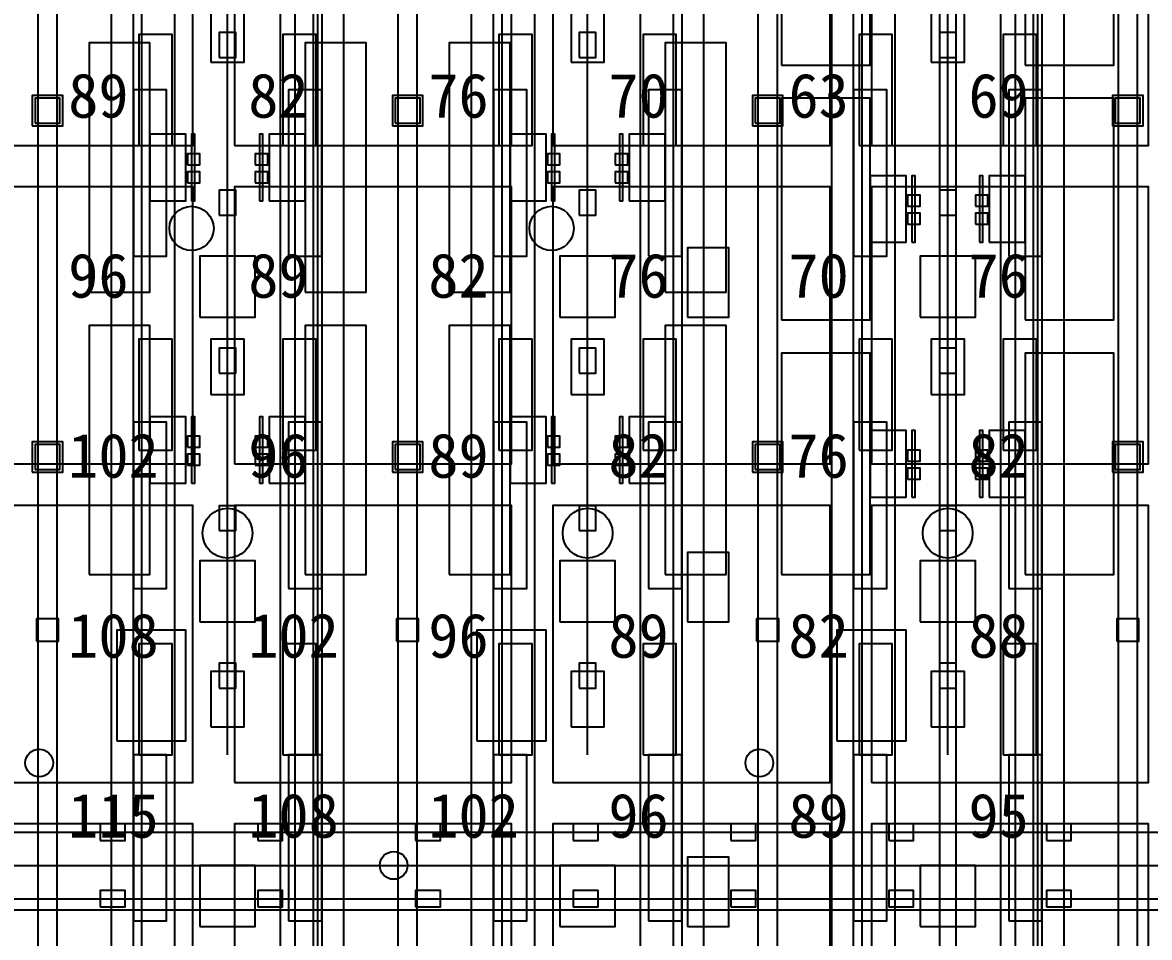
# Model space of a CAD drawing. Header units: metres. Extents: x -1640 to 1560, y -268 to 2338.
# Drawn here: x 217.35 to 258.03, y 963.4 to 996.43 of the extents above; entities that cross this region are included whole.
import ezdxf

# ---------------------------------------------------------------- set-up
doc = ezdxf.new("R2010")
doc.units = ezdxf.units.M
for name, color, linetype in [('1F_CHL', 4, 'Continuous'), ('1F_EHS_EXTINGUISHER_HYDRANT_CABINET_CONCEPT', 1, 'Continuous'), ('1F_PUMP', 2, 'Continuous'), ('1F_SCR', 3, 'Continuous'), ('1F_STRUCT_COLUMN', 8, 'Continuous'), ('2F_CSF_LATERAL_RACK_CONCEPT', 9, 'Continuous'), ('2F_RFG', 5, 'Continuous'), ('2F_STRUCT_COLUMN', 8, 'Continuous'), ('2F_VMB', 6, 'Continuous'), ('3F_CLEANROOM_OVERHEAD_PIPE_DUCT_CONCEPT', 9, 'Continuous'), ('3F_EHS_EGRESS_DIST_M', 2, 'Continuous'), ('3F_EHS_EXTINGUISHER_HYDRANT_CABINET_CONCEPT', 1, 'Continuous'), ('3F_EHS_GAS_DETECTOR', 6, 'Continuous'), ('3F_EHS_SAFETY_SHOWER_EYEWASH_CONCEPT', 3, 'Continuous'), ('3F_FOUP', 5, 'Continuous'), ('3F_IMP', 1, 'Continuous'), ('3F_OHT', 9, 'Continuous'), ('3F_OHTV', 1, 'Continuous'), ('3F_STK', 3, 'Continuous'), ('3F_STRUCT_COLUMN', 8, 'Continuous'), ('3F_TBAR', 6, 'Continuous'), ('3F_WET', 6, 'Continuous'), ('4F_FFU', 1, 'Continuous'), ('4F_STRUCT_PLENUM_TRUSS_CONCEPT', 9, 'Continuous'), ('5F_CHL', 4, 'Continuous'), ('5F_EHS_EXTINGUISHER_HYDRANT_CABINET_CONCEPT', 1, 'Continuous'), ('5F_PUMP', 2, 'Continuous'), ('5F_SCR', 3, 'Continuous'), ('5F_STRUCT_COLUMN', 8, 'Continuous'), ('6F_CSF_LATERAL_RACK_CONCEPT', 9, 'Continuous'), ('6F_RFG', 5, 'Continuous'), ('6F_STRUCT_COLUMN', 8, 'Continuous'), ('6F_VMB', 6, 'Continuous'), ('7F_CLEANROOM_OVERHEAD_PIPE_DUCT_CONCEPT', 9, 'Continuous'), ('7F_EHS_EGRESS_DIST_M', 2, 'Continuous'), ('7F_EHS_EXTINGUISHER_HYDRANT_CABINET_CONCEPT', 1, 'Continuous'), ('7F_EHS_GAS_DETECTOR', 6, 'Continuous'), ('7F_EHS_SAFETY_SHOWER_EYEWASH_CONCEPT', 3, 'Continuous'), ('7F_FOUP', 5, 'Continuous'), ('7F_IMP', 1, 'Continuous'), ('7F_OHT', 9, 'Continuous'), ('7F_OHTV', 1, 'Continuous'), ('7F_STK', 3, 'Continuous'), ('7F_STRUCT_COLUMN', 8, 'Continuous'), ('7F_TBAR', 6, 'Continuous'), ('7F_WET', 6, 'Continuous'), ('8F_FFU', 1, 'Continuous'), ('8F_STRUCT_PLENUM_TRUSS_CONCEPT', 9, 'Continuous'), ('EHS_TREATED_EXHAUST', 30, 'Continuous'), ('UTIL_GAS.BULK_CONCEPT', 2, 'Continuous'), ('UTIL_PCW.R_CONCEPT', 1, 'Continuous'), ('UTIL_PCW.S_CONCEPT', 6, 'Continuous')]:
    doc.layers.add(name, color=color, linetype=linetype)

msp = doc.modelspace()

# ---------------------------------------------------------------- linework, layer by layer
at = {"layer": '1F_CHL'}
for points in [[(241.35, 985.8), (242.85, 985.8), (242.85, 988.3), (241.35, 988.3)], [(241.35, 974.8), (242.85, 974.8), (242.85, 977.3), (241.35, 977.3)], [(241.35, 963.8), (242.85, 963.8), (242.85, 966.3), (241.35, 966.3)]]:
    msp.add_lwpolyline(points, close=True, dxfattribs=at)
at = {"layer": '1F_EHS_EXTINGUISHER_HYDRANT_CABINET_CONCEPT'}
msp.add_circle((230.75, 966), 0.5, dxfattribs=at)
at = {"layer": '1F_PUMP'}
for points in [[(221.55, 992), (222.75, 992), (222.75, 996), (221.55, 996)], [(226.75, 992), (227.95, 992), (227.95, 996), (226.75, 996)], [(234.55, 992), (235.75, 992), (235.75, 996), (234.55, 996)], [(239.75, 992), (240.95, 992), (240.95, 996), (239.75, 996)], [(247.55, 992), (248.75, 992), (248.75, 996), (247.55, 996)], [(252.75, 992), (253.95, 992), (253.95, 996), (252.75, 996)], [(221.55, 981), (222.75, 981), (222.75, 985), (221.55, 985)], [(226.75, 981), (227.95, 981), (227.95, 985), (226.75, 985)], [(234.55, 981), (235.75, 981), (235.75, 985), (234.55, 985)], [(239.75, 981), (240.95, 981), (240.95, 985), (239.75, 985)], [(247.55, 981), (248.75, 981), (248.75, 985), (247.55, 985)], [(252.75, 981), (253.95, 981), (253.95, 985), (252.75, 985)], [(221.55, 970), (222.75, 970), (222.75, 974), (221.55, 974)], [(226.75, 970), (227.95, 970), (227.95, 974), (226.75, 974)], [(234.55, 970), (235.75, 970), (235.75, 974), (234.55, 974)], [(239.75, 970), (240.95, 970), (240.95, 974), (239.75, 974)], [(247.55, 970), (248.75, 970), (248.75, 974), (247.55, 974)], [(252.75, 970), (253.95, 970), (253.95, 974), (252.75, 974)]]:
    msp.add_lwpolyline(points, close=True, dxfattribs=at)
at = {"layer": '1F_SCR'}
for points in [[(223.75, 985.8), (225.75, 985.8), (225.75, 988), (223.75, 988)], [(236.75, 985.8), (238.75, 985.8), (238.75, 988), (236.75, 988)], [(249.75, 985.8), (251.75, 985.8), (251.75, 988), (249.75, 988)], [(223.75, 974.8), (225.75, 974.8), (225.75, 977), (223.75, 977)], [(236.75, 974.8), (238.75, 974.8), (238.75, 977), (236.75, 977)], [(249.75, 974.8), (251.75, 974.8), (251.75, 977), (249.75, 977)], [(223.75, 963.8), (225.75, 963.8), (225.75, 966), (223.75, 966)], [(236.75, 963.8), (238.75, 963.8), (238.75, 966), (236.75, 966)], [(249.75, 963.8), (251.75, 963.8), (251.75, 966), (249.75, 966)]]:
    msp.add_lwpolyline(points, close=True, dxfattribs=at)
at = {"layer": '1F_STRUCT_COLUMN'}
for points in [[(217.7, 992.7), (218.8, 992.7), (218.8, 993.8), (217.7, 993.8)], [(230.7, 992.7), (231.8, 992.7), (231.8, 993.8), (230.7, 993.8)], [(243.7, 992.7), (244.8, 992.7), (244.8, 993.8), (243.7, 993.8)], [(256.7, 992.7), (257.8, 992.7), (257.8, 993.8), (256.7, 993.8)], [(217.7, 980.2), (218.8, 980.2), (218.8, 981.3), (217.7, 981.3)], [(230.7, 980.2), (231.8, 980.2), (231.8, 981.3), (230.7, 981.3)], [(243.7, 980.2), (244.8, 980.2), (244.8, 981.3), (243.7, 981.3)], [(256.7, 980.2), (257.8, 980.2), (257.8, 981.3), (256.7, 981.3)]]:
    msp.add_lwpolyline(points, close=True, dxfattribs=at)
at = {"layer": '2F_CSF_LATERAL_RACK_CONCEPT'}
for points in [[(220.55, 891), (221.35, 891), (221.35, 1041), (220.55, 1041)], [(228.15, 891), (228.95, 891), (228.95, 1041), (228.15, 1041)], [(233.55, 891), (234.35, 891), (234.35, 1041), (233.55, 1041)], [(241.15, 891), (241.95, 891), (241.95, 1041), (241.15, 1041)], [(246.55, 891), (247.35, 891), (247.35, 1041), (246.55, 1041)], [(254.15, 891), (254.95, 891), (254.95, 1041), (254.15, 1041)]]:
    msp.add_lwpolyline(points, close=True, dxfattribs=at)
at = {"layer": '2F_RFG'}
for points in [[(221.35, 988), (222.55, 988), (222.55, 994), (221.35, 994)], [(226.95, 988), (228.15, 988), (228.15, 994), (226.95, 994)], [(234.35, 988), (235.55, 988), (235.55, 994), (234.35, 994)], [(239.95, 988), (241.15, 988), (241.15, 994), (239.95, 994)], [(247.35, 988), (248.55, 988), (248.55, 994), (247.35, 994)], [(252.95, 988), (254.15, 988), (254.15, 994), (252.95, 994)], [(221.35, 976), (222.55, 976), (222.55, 982), (221.35, 982)], [(226.95, 976), (228.15, 976), (228.15, 982), (226.95, 982)], [(234.35, 976), (235.55, 976), (235.55, 982), (234.35, 982)], [(239.95, 976), (241.15, 976), (241.15, 982), (239.95, 982)], [(247.35, 976), (248.55, 976), (248.55, 982), (247.35, 982)], [(252.95, 976), (254.15, 976), (254.15, 982), (252.95, 982)], [(221.35, 964), (222.55, 964), (222.55, 970), (221.35, 970)], [(226.95, 964), (228.15, 964), (228.15, 970), (226.95, 970)], [(234.35, 964), (235.55, 964), (235.55, 970), (234.35, 970)], [(239.95, 964), (241.15, 964), (241.15, 970), (239.95, 970)], [(247.35, 964), (248.55, 964), (248.55, 970), (247.35, 970)], [(252.95, 964), (254.15, 964), (254.15, 970), (252.95, 970)]]:
    msp.add_lwpolyline(points, close=True, dxfattribs=at)
at = {"layer": '2F_STRUCT_COLUMN'}
for points in [[(217.8, 992.8), (218.7, 992.8), (218.7, 993.7), (217.8, 993.7)], [(230.8, 992.8), (231.7, 992.8), (231.7, 993.7), (230.8, 993.7)], [(243.8, 992.8), (244.7, 992.8), (244.7, 993.7), (243.8, 993.7)], [(256.8, 992.8), (257.7, 992.8), (257.7, 993.7), (256.8, 993.7)], [(217.8, 980.3), (218.7, 980.3), (218.7, 981.2), (217.8, 981.2)], [(230.8, 980.3), (231.7, 980.3), (231.7, 981.2), (230.8, 981.2)], [(243.8, 980.3), (244.7, 980.3), (244.7, 981.2), (243.8, 981.2)], [(256.8, 980.3), (257.7, 980.3), (257.7, 981.2), (256.8, 981.2)]]:
    msp.add_lwpolyline(points, close=True, dxfattribs=at)
at = {"layer": '2F_VMB'}
for points in [[(224.15, 995), (225.35, 995), (225.35, 997), (224.15, 997)], [(237.15, 995), (238.35, 995), (238.35, 997), (237.15, 997)], [(250.15, 995), (251.35, 995), (251.35, 997), (250.15, 997)], [(224.15, 983), (225.35, 983), (225.35, 985), (224.15, 985)], [(237.15, 983), (238.35, 983), (238.35, 985), (237.15, 985)], [(250.15, 983), (251.35, 983), (251.35, 985), (250.15, 985)], [(224.15, 971), (225.35, 971), (225.35, 973), (224.15, 973)], [(237.15, 971), (238.35, 971), (238.35, 973), (237.15, 973)], [(250.15, 971), (251.35, 971), (251.35, 973), (250.15, 973)]]:
    msp.add_lwpolyline(points, close=True, dxfattribs=at)
at = {"layer": '3F_CLEANROOM_OVERHEAD_PIPE_DUCT_CONCEPT'}
for points in [[(221.65, 890), (222.85, 890), (222.85, 1042), (221.65, 1042)], [(226.65, 890), (227.85, 890), (227.85, 1042), (226.65, 1042)], [(234.65, 890), (235.85, 890), (235.85, 1042), (234.65, 1042)], [(239.65, 890), (240.85, 890), (240.85, 1042), (239.65, 1042)], [(247.65, 890), (248.85, 890), (248.85, 1042), (247.65, 1042)], [(252.65, 890), (253.85, 890), (253.85, 1042), (252.65, 1042)]]:
    msp.add_lwpolyline(points, close=True, dxfattribs=at)
at = {"layer": '3F_EHS_EXTINGUISHER_HYDRANT_CABINET_CONCEPT'}
for centre in [(217.95, 969.7), (243.95, 969.7)]:
    msp.add_circle(centre, 0.5, dxfattribs=at)
at = {"layer": '3F_EHS_GAS_DETECTOR'}
for centre in [(224.75, 978), (237.75, 978), (250.75, 978)]:
    msp.add_circle(centre, 0.9, dxfattribs=at)
at = {"layer": '3F_EHS_SAFETY_SHOWER_EYEWASH_CONCEPT'}
for centre in [(223.45, 989), (236.45, 989)]:
    msp.add_circle(centre, 0.8, dxfattribs=at)
at = {"layer": '3F_FOUP'}
for points in [[(223.3, 991.3), (223.75, 991.3), (223.75, 991.7), (223.3, 991.7)], [(225.75, 991.3), (226.2, 991.3), (226.2, 991.7), (225.75, 991.7)], [(236.3, 991.3), (236.75, 991.3), (236.75, 991.7), (236.3, 991.7)], [(238.75, 991.3), (239.2, 991.3), (239.2, 991.7), (238.75, 991.7)], [(223.3, 990.65), (223.75, 990.65), (223.75, 991.05), (223.3, 991.05)], [(225.75, 990.65), (226.2, 990.65), (226.2, 991.05), (225.75, 991.05)], [(236.3, 990.65), (236.75, 990.65), (236.75, 991.05), (236.3, 991.05)], [(238.75, 990.65), (239.2, 990.65), (239.2, 991.05), (238.75, 991.05)], [(249.3, 989.8), (249.75, 989.8), (249.75, 990.2), (249.3, 990.2)], [(251.75, 989.8), (252.2, 989.8), (252.2, 990.2), (251.75, 990.2)], [(249.3, 989.15), (249.75, 989.15), (249.75, 989.55), (249.3, 989.55)], [(251.75, 989.15), (252.2, 989.15), (252.2, 989.55), (251.75, 989.55)], [(223.3, 981.1), (223.75, 981.1), (223.75, 981.5), (223.3, 981.5)], [(225.75, 981.1), (226.2, 981.1), (226.2, 981.5), (225.75, 981.5)], [(236.3, 981.1), (236.75, 981.1), (236.75, 981.5), (236.3, 981.5)], [(238.75, 981.1), (239.2, 981.1), (239.2, 981.5), (238.75, 981.5)], [(249.3, 980.6), (249.75, 980.6), (249.75, 981), (249.3, 981)], [(251.75, 980.6), (252.2, 980.6), (252.2, 981), (251.75, 981)], [(223.3, 980.45), (223.75, 980.45), (223.75, 980.85), (223.3, 980.85)], [(225.75, 980.45), (226.2, 980.45), (226.2, 980.85), (225.75, 980.85)], [(236.3, 980.45), (236.75, 980.45), (236.75, 980.85), (236.3, 980.85)], [(238.75, 980.45), (239.2, 980.45), (239.2, 980.85), (238.75, 980.85)], [(249.3, 979.95), (249.75, 979.95), (249.75, 980.35), (249.3, 980.35)], [(251.75, 979.95), (252.2, 979.95), (252.2, 980.35), (251.75, 980.35)]]:
    msp.add_lwpolyline(points, close=True, dxfattribs=at)
at = {"layer": '3F_IMP'}
for points in [[(244.75, 994.9), (247.95, 994.9), (247.95, 1002.9), (244.75, 1002.9)], [(253.55, 994.9), (256.75, 994.9), (256.75, 1002.9), (253.55, 1002.9)], [(244.75, 985.7), (247.95, 985.7), (247.95, 993.7), (244.75, 993.7)], [(253.55, 985.7), (256.75, 985.7), (256.75, 993.7), (253.55, 993.7)], [(247.95, 988.5), (249.25, 988.5), (249.25, 990.9), (247.95, 990.9)], [(252.25, 988.5), (253.55, 988.5), (253.55, 990.9), (252.25, 990.9)], [(244.75, 976.5), (247.95, 976.5), (247.95, 984.5), (244.75, 984.5)], [(253.55, 976.5), (256.75, 976.5), (256.75, 984.5), (253.55, 984.5)], [(247.95, 979.3), (249.25, 979.3), (249.25, 981.7), (247.95, 981.7)], [(252.25, 979.3), (253.55, 979.3), (253.55, 981.7), (252.25, 981.7)]]:
    msp.add_lwpolyline(points, close=True, dxfattribs=at)
at = {"layer": '3F_OHT'}
for p, q in [((224.75, 970), (224.75, 1042)), ((237.75, 970), (237.75, 1042)), ((250.75, 970), (250.75, 1042)), ((18.5, 967.2), (288, 967.2)), ((18.5, 964.8), (288, 964.8))]:
    msp.add_line(p, q, dxfattribs=at)
at = {"layer": '3F_OHTV'}
for points in [[(224.45, 995.17), (225.05, 995.17), (225.05, 996.07), (224.45, 996.07)], [(237.45, 995.17), (238.05, 995.17), (238.05, 996.07), (237.45, 996.07)], [(250.45, 995.17), (251.05, 995.17), (251.05, 996.07), (250.45, 996.07)], [(224.45, 989.48), (225.05, 989.48), (225.05, 990.38), (224.45, 990.38)], [(237.45, 989.48), (238.05, 989.48), (238.05, 990.38), (237.45, 990.38)], [(250.45, 989.48), (251.05, 989.48), (251.05, 990.38), (250.45, 990.38)], [(224.45, 983.78), (225.05, 983.78), (225.05, 984.68), (224.45, 984.68)], [(237.45, 983.78), (238.05, 983.78), (238.05, 984.68), (237.45, 984.68)], [(250.45, 983.78), (251.05, 983.78), (251.05, 984.68), (250.45, 984.68)], [(224.45, 978.09), (225.05, 978.09), (225.05, 978.99), (224.45, 978.99)], [(237.45, 978.09), (238.05, 978.09), (238.05, 978.99), (237.45, 978.99)], [(250.45, 978.09), (251.05, 978.09), (251.05, 978.99), (250.45, 978.99)], [(224.45, 972.4), (225.05, 972.4), (225.05, 973.3), (224.45, 973.3)], [(237.45, 972.4), (238.05, 972.4), (238.05, 973.3), (237.45, 973.3)], [(250.45, 972.4), (251.05, 972.4), (251.05, 973.3), (250.45, 973.3)], [(220.15, 966.9), (221.05, 966.9), (221.05, 967.5), (220.15, 967.5)], [(225.84, 966.9), (226.74, 966.9), (226.74, 967.5), (225.84, 967.5)], [(231.54, 966.9), (232.44, 966.9), (232.44, 967.5), (231.54, 967.5)], [(237.23, 966.9), (238.13, 966.9), (238.13, 967.5), (237.23, 967.5)], [(242.92, 966.9), (243.82, 966.9), (243.82, 967.5), (242.92, 967.5)], [(248.62, 966.9), (249.52, 966.9), (249.52, 967.5), (248.62, 967.5)], [(254.31, 966.9), (255.21, 966.9), (255.21, 967.5), (254.31, 967.5)], [(220.15, 964.5), (221.05, 964.5), (221.05, 965.1), (220.15, 965.1)], [(225.84, 964.5), (226.74, 964.5), (226.74, 965.1), (225.84, 965.1)], [(231.54, 964.5), (232.44, 964.5), (232.44, 965.1), (231.54, 965.1)], [(237.23, 964.5), (238.13, 964.5), (238.13, 965.1), (237.23, 965.1)], [(242.92, 964.5), (243.82, 964.5), (243.82, 965.1), (242.92, 965.1)], [(248.62, 964.5), (249.52, 964.5), (249.52, 965.1), (248.62, 965.1)], [(254.31, 964.5), (255.21, 964.5), (255.21, 965.1), (254.31, 965.1)]]:
    msp.add_lwpolyline(points, close=True, dxfattribs=at)
at = {"layer": '3F_STK'}
for points in [[(220.75, 970.5), (223.25, 970.5), (223.25, 974.5), (220.75, 974.5)], [(233.75, 970.5), (236.25, 970.5), (236.25, 974.5), (233.75, 974.5)], [(246.75, 970.5), (249.25, 970.5), (249.25, 974.5), (246.75, 974.5)]]:
    msp.add_lwpolyline(points, close=True, dxfattribs=at)
at = {"layer": '3F_STRUCT_COLUMN'}
for points in [[(217.85, 974.1), (218.65, 974.1), (218.65, 974.9), (217.85, 974.9)], [(230.85, 974.1), (231.65, 974.1), (231.65, 974.9), (230.85, 974.9)], [(243.85, 974.1), (244.65, 974.1), (244.65, 974.9), (243.85, 974.9)], [(256.85, 974.1), (257.65, 974.1), (257.65, 974.9), (256.85, 974.9)]]:
    msp.add_lwpolyline(points, close=True, dxfattribs=at)
at = {"layer": '3F_TBAR'}
for points in [[(223.45, 990), (223.57, 990), (223.57, 992.4), (223.45, 992.4)], [(225.9, 990), (226.02, 990), (226.02, 992.4), (225.9, 992.4)], [(236.45, 990), (236.57, 990), (236.57, 992.4), (236.45, 992.4)], [(238.9, 990), (239.02, 990), (239.02, 992.4), (238.9, 992.4)], [(249.45, 988.5), (249.57, 988.5), (249.57, 990.9), (249.45, 990.9)], [(251.9, 988.5), (252.02, 988.5), (252.02, 990.9), (251.9, 990.9)], [(223.45, 979.8), (223.57, 979.8), (223.57, 982.2), (223.45, 982.2)], [(225.9, 979.8), (226.02, 979.8), (226.02, 982.2), (225.9, 982.2)], [(236.45, 979.8), (236.57, 979.8), (236.57, 982.2), (236.45, 982.2)], [(238.9, 979.8), (239.02, 979.8), (239.02, 982.2), (238.9, 982.2)], [(249.45, 979.3), (249.57, 979.3), (249.57, 981.7), (249.45, 981.7)], [(251.9, 979.3), (252.02, 979.3), (252.02, 981.7), (251.9, 981.7)]]:
    msp.add_lwpolyline(points, close=True, dxfattribs=at)
at = {"layer": '3F_WET'}
for points in [[(219.75, 986.7), (221.95, 986.7), (221.95, 995.7), (219.75, 995.7)], [(227.55, 986.7), (229.75, 986.7), (229.75, 995.7), (227.55, 995.7)], [(232.75, 986.7), (234.95, 986.7), (234.95, 995.7), (232.75, 995.7)], [(240.55, 986.7), (242.75, 986.7), (242.75, 995.7), (240.55, 995.7)], [(221.95, 990), (223.25, 990), (223.25, 992.4), (221.95, 992.4)], [(226.25, 990), (227.55, 990), (227.55, 992.4), (226.25, 992.4)], [(234.95, 990), (236.25, 990), (236.25, 992.4), (234.95, 992.4)], [(239.25, 990), (240.55, 990), (240.55, 992.4), (239.25, 992.4)], [(219.75, 976.5), (221.95, 976.5), (221.95, 985.5), (219.75, 985.5)], [(227.55, 976.5), (229.75, 976.5), (229.75, 985.5), (227.55, 985.5)], [(232.75, 976.5), (234.95, 976.5), (234.95, 985.5), (232.75, 985.5)], [(240.55, 976.5), (242.75, 976.5), (242.75, 985.5), (240.55, 985.5)], [(221.95, 979.8), (223.25, 979.8), (223.25, 982.2), (221.95, 982.2)], [(226.25, 979.8), (227.55, 979.8), (227.55, 982.2), (226.25, 982.2)], [(234.95, 979.8), (236.25, 979.8), (236.25, 982.2), (234.95, 982.2)], [(239.25, 979.8), (240.55, 979.8), (240.55, 982.2), (239.25, 982.2)]]:
    msp.add_lwpolyline(points, close=True, dxfattribs=at)
at = {"layer": '4F_FFU'}
for points in [[(213.5, 992), (223.5, 992), (223.5, 1002), (213.5, 1002)], [(225, 992), (235, 992), (235, 1002), (225, 1002)], [(236.5, 992), (246.5, 992), (246.5, 1002), (236.5, 1002)], [(248, 992), (258, 992), (258, 1002), (248, 1002)], [(213.5, 980.5), (223.5, 980.5), (223.5, 990.5), (213.5, 990.5)], [(225, 980.5), (235, 980.5), (235, 990.5), (225, 990.5)], [(236.5, 980.5), (246.5, 980.5), (246.5, 990.5), (236.5, 990.5)], [(248, 980.5), (258, 980.5), (258, 990.5), (248, 990.5)], [(213.5, 969), (223.5, 969), (223.5, 979), (213.5, 979)], [(225, 969), (235, 969), (235, 979), (225, 979)], [(236.5, 969), (246.5, 969), (246.5, 979), (236.5, 979)], [(248, 969), (258, 969), (258, 979), (248, 979)], [(213.5, 957.5), (223.5, 957.5), (223.5, 967.5), (213.5, 967.5)], [(225, 957.5), (235, 957.5), (235, 967.5), (225, 967.5)], [(236.5, 957.5), (246.5, 957.5), (246.5, 967.5), (236.5, 967.5)], [(248, 957.5), (258, 957.5), (258, 967.5), (248, 967.5)]]:
    msp.add_lwpolyline(points, close=True, dxfattribs=at)
at = {"layer": '4F_STRUCT_PLENUM_TRUSS_CONCEPT'}
for points in [[(217.9, 887), (218.6, 887), (218.6, 1045), (217.9, 1045)], [(230.9, 887), (231.6, 887), (231.6, 1045), (230.9, 1045)], [(243.9, 887), (244.6, 887), (244.6, 1045), (243.9, 1045)], [(256.9, 887), (257.6, 887), (257.6, 1045), (256.9, 1045)]]:
    msp.add_lwpolyline(points, close=True, dxfattribs=at)
at = {"layer": '5F_CHL'}
for points in [[(241.35, 985.8), (242.85, 985.8), (242.85, 988.3), (241.35, 988.3)], [(241.35, 974.8), (242.85, 974.8), (242.85, 977.3), (241.35, 977.3)], [(241.35, 963.8), (242.85, 963.8), (242.85, 966.3), (241.35, 966.3)]]:
    msp.add_lwpolyline(points, close=True, dxfattribs=at)
at = {"layer": '5F_EHS_EXTINGUISHER_HYDRANT_CABINET_CONCEPT'}
msp.add_circle((230.75, 966), 0.5, dxfattribs=at)
at = {"layer": '5F_PUMP'}
for points in [[(221.55, 992), (222.75, 992), (222.75, 996), (221.55, 996)], [(226.75, 992), (227.95, 992), (227.95, 996), (226.75, 996)], [(234.55, 992), (235.75, 992), (235.75, 996), (234.55, 996)], [(239.75, 992), (240.95, 992), (240.95, 996), (239.75, 996)], [(247.55, 992), (248.75, 992), (248.75, 996), (247.55, 996)], [(252.75, 992), (253.95, 992), (253.95, 996), (252.75, 996)], [(221.55, 981), (222.75, 981), (222.75, 985), (221.55, 985)], [(226.75, 981), (227.95, 981), (227.95, 985), (226.75, 985)], [(234.55, 981), (235.75, 981), (235.75, 985), (234.55, 985)], [(239.75, 981), (240.95, 981), (240.95, 985), (239.75, 985)], [(247.55, 981), (248.75, 981), (248.75, 985), (247.55, 985)], [(252.75, 981), (253.95, 981), (253.95, 985), (252.75, 985)], [(221.55, 970), (222.75, 970), (222.75, 974), (221.55, 974)], [(226.75, 970), (227.95, 970), (227.95, 974), (226.75, 974)], [(234.55, 970), (235.75, 970), (235.75, 974), (234.55, 974)], [(239.75, 970), (240.95, 970), (240.95, 974), (239.75, 974)], [(247.55, 970), (248.75, 970), (248.75, 974), (247.55, 974)], [(252.75, 970), (253.95, 970), (253.95, 974), (252.75, 974)]]:
    msp.add_lwpolyline(points, close=True, dxfattribs=at)
at = {"layer": '5F_SCR'}
for points in [[(223.75, 985.8), (225.75, 985.8), (225.75, 988), (223.75, 988)], [(236.75, 985.8), (238.75, 985.8), (238.75, 988), (236.75, 988)], [(249.75, 985.8), (251.75, 985.8), (251.75, 988), (249.75, 988)], [(223.75, 974.8), (225.75, 974.8), (225.75, 977), (223.75, 977)], [(236.75, 974.8), (238.75, 974.8), (238.75, 977), (236.75, 977)], [(249.75, 974.8), (251.75, 974.8), (251.75, 977), (249.75, 977)], [(223.75, 963.8), (225.75, 963.8), (225.75, 966), (223.75, 966)], [(236.75, 963.8), (238.75, 963.8), (238.75, 966), (236.75, 966)], [(249.75, 963.8), (251.75, 963.8), (251.75, 966), (249.75, 966)]]:
    msp.add_lwpolyline(points, close=True, dxfattribs=at)
at = {"layer": '5F_STRUCT_COLUMN'}
for points in [[(217.7, 992.7), (218.8, 992.7), (218.8, 993.8), (217.7, 993.8)], [(230.7, 992.7), (231.8, 992.7), (231.8, 993.8), (230.7, 993.8)], [(243.7, 992.7), (244.8, 992.7), (244.8, 993.8), (243.7, 993.8)], [(256.7, 992.7), (257.8, 992.7), (257.8, 993.8), (256.7, 993.8)], [(217.7, 980.2), (218.8, 980.2), (218.8, 981.3), (217.7, 981.3)], [(230.7, 980.2), (231.8, 980.2), (231.8, 981.3), (230.7, 981.3)], [(243.7, 980.2), (244.8, 980.2), (244.8, 981.3), (243.7, 981.3)], [(256.7, 980.2), (257.8, 980.2), (257.8, 981.3), (256.7, 981.3)]]:
    msp.add_lwpolyline(points, close=True, dxfattribs=at)
at = {"layer": '6F_CSF_LATERAL_RACK_CONCEPT'}
for points in [[(220.55, 891), (221.35, 891), (221.35, 1041), (220.55, 1041)], [(228.15, 891), (228.95, 891), (228.95, 1041), (228.15, 1041)], [(233.55, 891), (234.35, 891), (234.35, 1041), (233.55, 1041)], [(241.15, 891), (241.95, 891), (241.95, 1041), (241.15, 1041)], [(246.55, 891), (247.35, 891), (247.35, 1041), (246.55, 1041)], [(254.15, 891), (254.95, 891), (254.95, 1041), (254.15, 1041)]]:
    msp.add_lwpolyline(points, close=True, dxfattribs=at)
at = {"layer": '6F_RFG'}
for points in [[(221.35, 988), (222.55, 988), (222.55, 994), (221.35, 994)], [(226.95, 988), (228.15, 988), (228.15, 994), (226.95, 994)], [(234.35, 988), (235.55, 988), (235.55, 994), (234.35, 994)], [(239.95, 988), (241.15, 988), (241.15, 994), (239.95, 994)], [(247.35, 988), (248.55, 988), (248.55, 994), (247.35, 994)], [(252.95, 988), (254.15, 988), (254.15, 994), (252.95, 994)], [(221.35, 976), (222.55, 976), (222.55, 982), (221.35, 982)], [(226.95, 976), (228.15, 976), (228.15, 982), (226.95, 982)], [(234.35, 976), (235.55, 976), (235.55, 982), (234.35, 982)], [(239.95, 976), (241.15, 976), (241.15, 982), (239.95, 982)], [(247.35, 976), (248.55, 976), (248.55, 982), (247.35, 982)], [(252.95, 976), (254.15, 976), (254.15, 982), (252.95, 982)], [(221.35, 964), (222.55, 964), (222.55, 970), (221.35, 970)], [(226.95, 964), (228.15, 964), (228.15, 970), (226.95, 970)], [(234.35, 964), (235.55, 964), (235.55, 970), (234.35, 970)], [(239.95, 964), (241.15, 964), (241.15, 970), (239.95, 970)], [(247.35, 964), (248.55, 964), (248.55, 970), (247.35, 970)], [(252.95, 964), (254.15, 964), (254.15, 970), (252.95, 970)]]:
    msp.add_lwpolyline(points, close=True, dxfattribs=at)
at = {"layer": '6F_STRUCT_COLUMN'}
for points in [[(217.8, 992.8), (218.7, 992.8), (218.7, 993.7), (217.8, 993.7)], [(230.8, 992.8), (231.7, 992.8), (231.7, 993.7), (230.8, 993.7)], [(243.8, 992.8), (244.7, 992.8), (244.7, 993.7), (243.8, 993.7)], [(256.8, 992.8), (257.7, 992.8), (257.7, 993.7), (256.8, 993.7)], [(217.8, 980.3), (218.7, 980.3), (218.7, 981.2), (217.8, 981.2)], [(230.8, 980.3), (231.7, 980.3), (231.7, 981.2), (230.8, 981.2)], [(243.8, 980.3), (244.7, 980.3), (244.7, 981.2), (243.8, 981.2)], [(256.8, 980.3), (257.7, 980.3), (257.7, 981.2), (256.8, 981.2)]]:
    msp.add_lwpolyline(points, close=True, dxfattribs=at)
at = {"layer": '6F_VMB'}
for points in [[(224.15, 995), (225.35, 995), (225.35, 997), (224.15, 997)], [(237.15, 995), (238.35, 995), (238.35, 997), (237.15, 997)], [(250.15, 995), (251.35, 995), (251.35, 997), (250.15, 997)], [(224.15, 983), (225.35, 983), (225.35, 985), (224.15, 985)], [(237.15, 983), (238.35, 983), (238.35, 985), (237.15, 985)], [(250.15, 983), (251.35, 983), (251.35, 985), (250.15, 985)], [(224.15, 971), (225.35, 971), (225.35, 973), (224.15, 973)], [(237.15, 971), (238.35, 971), (238.35, 973), (237.15, 973)], [(250.15, 971), (251.35, 971), (251.35, 973), (250.15, 973)]]:
    msp.add_lwpolyline(points, close=True, dxfattribs=at)
at = {"layer": '7F_CLEANROOM_OVERHEAD_PIPE_DUCT_CONCEPT'}
for points in [[(221.65, 890), (222.85, 890), (222.85, 1042), (221.65, 1042)], [(226.65, 890), (227.85, 890), (227.85, 1042), (226.65, 1042)], [(234.65, 890), (235.85, 890), (235.85, 1042), (234.65, 1042)], [(239.65, 890), (240.85, 890), (240.85, 1042), (239.65, 1042)], [(247.65, 890), (248.85, 890), (248.85, 1042), (247.65, 1042)], [(252.65, 890), (253.85, 890), (253.85, 1042), (252.65, 1042)]]:
    msp.add_lwpolyline(points, close=True, dxfattribs=at)
at = {"layer": '7F_EHS_EXTINGUISHER_HYDRANT_CABINET_CONCEPT'}
for centre in [(217.95, 969.7), (243.95, 969.7)]:
    msp.add_circle(centre, 0.5, dxfattribs=at)
at = {"layer": '7F_EHS_GAS_DETECTOR'}
for centre in [(224.75, 978), (237.75, 978), (250.75, 978)]:
    msp.add_circle(centre, 0.9, dxfattribs=at)
at = {"layer": '7F_EHS_SAFETY_SHOWER_EYEWASH_CONCEPT'}
for centre in [(223.45, 989), (236.45, 989)]:
    msp.add_circle(centre, 0.8, dxfattribs=at)
at = {"layer": '7F_FOUP'}
for points in [[(223.3, 991.3), (223.75, 991.3), (223.75, 991.7), (223.3, 991.7)], [(225.75, 991.3), (226.2, 991.3), (226.2, 991.7), (225.75, 991.7)], [(236.3, 991.3), (236.75, 991.3), (236.75, 991.7), (236.3, 991.7)], [(238.75, 991.3), (239.2, 991.3), (239.2, 991.7), (238.75, 991.7)], [(223.3, 990.65), (223.75, 990.65), (223.75, 991.05), (223.3, 991.05)], [(225.75, 990.65), (226.2, 990.65), (226.2, 991.05), (225.75, 991.05)], [(236.3, 990.65), (236.75, 990.65), (236.75, 991.05), (236.3, 991.05)], [(238.75, 990.65), (239.2, 990.65), (239.2, 991.05), (238.75, 991.05)], [(249.3, 989.8), (249.75, 989.8), (249.75, 990.2), (249.3, 990.2)], [(251.75, 989.8), (252.2, 989.8), (252.2, 990.2), (251.75, 990.2)], [(249.3, 989.15), (249.75, 989.15), (249.75, 989.55), (249.3, 989.55)], [(251.75, 989.15), (252.2, 989.15), (252.2, 989.55), (251.75, 989.55)], [(223.3, 981.1), (223.75, 981.1), (223.75, 981.5), (223.3, 981.5)], [(225.75, 981.1), (226.2, 981.1), (226.2, 981.5), (225.75, 981.5)], [(236.3, 981.1), (236.75, 981.1), (236.75, 981.5), (236.3, 981.5)], [(238.75, 981.1), (239.2, 981.1), (239.2, 981.5), (238.75, 981.5)], [(249.3, 980.6), (249.75, 980.6), (249.75, 981), (249.3, 981)], [(251.75, 980.6), (252.2, 980.6), (252.2, 981), (251.75, 981)], [(223.3, 980.45), (223.75, 980.45), (223.75, 980.85), (223.3, 980.85)], [(225.75, 980.45), (226.2, 980.45), (226.2, 980.85), (225.75, 980.85)], [(236.3, 980.45), (236.75, 980.45), (236.75, 980.85), (236.3, 980.85)], [(238.75, 980.45), (239.2, 980.45), (239.2, 980.85), (238.75, 980.85)], [(249.3, 979.95), (249.75, 979.95), (249.75, 980.35), (249.3, 980.35)], [(251.75, 979.95), (252.2, 979.95), (252.2, 980.35), (251.75, 980.35)]]:
    msp.add_lwpolyline(points, close=True, dxfattribs=at)
at = {"layer": '7F_IMP'}
for points in [[(244.75, 994.9), (247.95, 994.9), (247.95, 1002.9), (244.75, 1002.9)], [(253.55, 994.9), (256.75, 994.9), (256.75, 1002.9), (253.55, 1002.9)], [(244.75, 985.7), (247.95, 985.7), (247.95, 993.7), (244.75, 993.7)], [(253.55, 985.7), (256.75, 985.7), (256.75, 993.7), (253.55, 993.7)], [(247.95, 988.5), (249.25, 988.5), (249.25, 990.9), (247.95, 990.9)], [(252.25, 988.5), (253.55, 988.5), (253.55, 990.9), (252.25, 990.9)], [(244.75, 976.5), (247.95, 976.5), (247.95, 984.5), (244.75, 984.5)], [(253.55, 976.5), (256.75, 976.5), (256.75, 984.5), (253.55, 984.5)], [(247.95, 979.3), (249.25, 979.3), (249.25, 981.7), (247.95, 981.7)], [(252.25, 979.3), (253.55, 979.3), (253.55, 981.7), (252.25, 981.7)]]:
    msp.add_lwpolyline(points, close=True, dxfattribs=at)
at = {"layer": '7F_OHT'}
for p, q in [((224.75, 970), (224.75, 1042)), ((237.75, 970), (237.75, 1042)), ((250.75, 970), (250.75, 1042)), ((18.5, 967.2), (288, 967.2)), ((18.5, 964.8), (288, 964.8))]:
    msp.add_line(p, q, dxfattribs=at)
at = {"layer": '7F_OHTV'}
for points in [[(224.45, 995.17), (225.05, 995.17), (225.05, 996.07), (224.45, 996.07)], [(237.45, 995.17), (238.05, 995.17), (238.05, 996.07), (237.45, 996.07)], [(250.45, 995.17), (251.05, 995.17), (251.05, 996.07), (250.45, 996.07)], [(224.45, 989.48), (225.05, 989.48), (225.05, 990.38), (224.45, 990.38)], [(237.45, 989.48), (238.05, 989.48), (238.05, 990.38), (237.45, 990.38)], [(250.45, 989.48), (251.05, 989.48), (251.05, 990.38), (250.45, 990.38)], [(224.45, 983.78), (225.05, 983.78), (225.05, 984.68), (224.45, 984.68)], [(237.45, 983.78), (238.05, 983.78), (238.05, 984.68), (237.45, 984.68)], [(250.45, 983.78), (251.05, 983.78), (251.05, 984.68), (250.45, 984.68)], [(224.45, 978.09), (225.05, 978.09), (225.05, 978.99), (224.45, 978.99)], [(237.45, 978.09), (238.05, 978.09), (238.05, 978.99), (237.45, 978.99)], [(250.45, 978.09), (251.05, 978.09), (251.05, 978.99), (250.45, 978.99)], [(224.45, 972.4), (225.05, 972.4), (225.05, 973.3), (224.45, 973.3)], [(237.45, 972.4), (238.05, 972.4), (238.05, 973.3), (237.45, 973.3)], [(250.45, 972.4), (251.05, 972.4), (251.05, 973.3), (250.45, 973.3)], [(220.15, 966.9), (221.05, 966.9), (221.05, 967.5), (220.15, 967.5)], [(225.84, 966.9), (226.74, 966.9), (226.74, 967.5), (225.84, 967.5)], [(231.54, 966.9), (232.44, 966.9), (232.44, 967.5), (231.54, 967.5)], [(237.23, 966.9), (238.13, 966.9), (238.13, 967.5), (237.23, 967.5)], [(242.92, 966.9), (243.82, 966.9), (243.82, 967.5), (242.92, 967.5)], [(248.62, 966.9), (249.52, 966.9), (249.52, 967.5), (248.62, 967.5)], [(254.31, 966.9), (255.21, 966.9), (255.21, 967.5), (254.31, 967.5)], [(220.15, 964.5), (221.05, 964.5), (221.05, 965.1), (220.15, 965.1)], [(225.84, 964.5), (226.74, 964.5), (226.74, 965.1), (225.84, 965.1)], [(231.54, 964.5), (232.44, 964.5), (232.44, 965.1), (231.54, 965.1)], [(237.23, 964.5), (238.13, 964.5), (238.13, 965.1), (237.23, 965.1)], [(242.92, 964.5), (243.82, 964.5), (243.82, 965.1), (242.92, 965.1)], [(248.62, 964.5), (249.52, 964.5), (249.52, 965.1), (248.62, 965.1)], [(254.31, 964.5), (255.21, 964.5), (255.21, 965.1), (254.31, 965.1)]]:
    msp.add_lwpolyline(points, close=True, dxfattribs=at)
at = {"layer": '7F_STK'}
for points in [[(220.75, 970.5), (223.25, 970.5), (223.25, 974.5), (220.75, 974.5)], [(233.75, 970.5), (236.25, 970.5), (236.25, 974.5), (233.75, 974.5)], [(246.75, 970.5), (249.25, 970.5), (249.25, 974.5), (246.75, 974.5)]]:
    msp.add_lwpolyline(points, close=True, dxfattribs=at)
at = {"layer": '7F_STRUCT_COLUMN'}
for points in [[(217.85, 974.1), (218.65, 974.1), (218.65, 974.9), (217.85, 974.9)], [(230.85, 974.1), (231.65, 974.1), (231.65, 974.9), (230.85, 974.9)], [(243.85, 974.1), (244.65, 974.1), (244.65, 974.9), (243.85, 974.9)], [(256.85, 974.1), (257.65, 974.1), (257.65, 974.9), (256.85, 974.9)]]:
    msp.add_lwpolyline(points, close=True, dxfattribs=at)
at = {"layer": '7F_TBAR'}
for points in [[(223.45, 990), (223.57, 990), (223.57, 992.4), (223.45, 992.4)], [(225.9, 990), (226.02, 990), (226.02, 992.4), (225.9, 992.4)], [(236.45, 990), (236.57, 990), (236.57, 992.4), (236.45, 992.4)], [(238.9, 990), (239.02, 990), (239.02, 992.4), (238.9, 992.4)], [(249.45, 988.5), (249.57, 988.5), (249.57, 990.9), (249.45, 990.9)], [(251.9, 988.5), (252.02, 988.5), (252.02, 990.9), (251.9, 990.9)], [(223.45, 979.8), (223.57, 979.8), (223.57, 982.2), (223.45, 982.2)], [(225.9, 979.8), (226.02, 979.8), (226.02, 982.2), (225.9, 982.2)], [(236.45, 979.8), (236.57, 979.8), (236.57, 982.2), (236.45, 982.2)], [(238.9, 979.8), (239.02, 979.8), (239.02, 982.2), (238.9, 982.2)], [(249.45, 979.3), (249.57, 979.3), (249.57, 981.7), (249.45, 981.7)], [(251.9, 979.3), (252.02, 979.3), (252.02, 981.7), (251.9, 981.7)]]:
    msp.add_lwpolyline(points, close=True, dxfattribs=at)
at = {"layer": '7F_WET'}
for points in [[(219.75, 986.7), (221.95, 986.7), (221.95, 995.7), (219.75, 995.7)], [(227.55, 986.7), (229.75, 986.7), (229.75, 995.7), (227.55, 995.7)], [(232.75, 986.7), (234.95, 986.7), (234.95, 995.7), (232.75, 995.7)], [(240.55, 986.7), (242.75, 986.7), (242.75, 995.7), (240.55, 995.7)], [(221.95, 990), (223.25, 990), (223.25, 992.4), (221.95, 992.4)], [(226.25, 990), (227.55, 990), (227.55, 992.4), (226.25, 992.4)], [(234.95, 990), (236.25, 990), (236.25, 992.4), (234.95, 992.4)], [(239.25, 990), (240.55, 990), (240.55, 992.4), (239.25, 992.4)], [(219.75, 976.5), (221.95, 976.5), (221.95, 985.5), (219.75, 985.5)], [(227.55, 976.5), (229.75, 976.5), (229.75, 985.5), (227.55, 985.5)], [(232.75, 976.5), (234.95, 976.5), (234.95, 985.5), (232.75, 985.5)], [(240.55, 976.5), (242.75, 976.5), (242.75, 985.5), (240.55, 985.5)], [(221.95, 979.8), (223.25, 979.8), (223.25, 982.2), (221.95, 982.2)], [(226.25, 979.8), (227.55, 979.8), (227.55, 982.2), (226.25, 982.2)], [(234.95, 979.8), (236.25, 979.8), (236.25, 982.2), (234.95, 982.2)], [(239.25, 979.8), (240.55, 979.8), (240.55, 982.2), (239.25, 982.2)]]:
    msp.add_lwpolyline(points, close=True, dxfattribs=at)
at = {"layer": '8F_FFU'}
for points in [[(213.5, 992), (223.5, 992), (223.5, 1002), (213.5, 1002)], [(225, 992), (235, 992), (235, 1002), (225, 1002)], [(236.5, 992), (246.5, 992), (246.5, 1002), (236.5, 1002)], [(248, 992), (258, 992), (258, 1002), (248, 1002)], [(213.5, 980.5), (223.5, 980.5), (223.5, 990.5), (213.5, 990.5)], [(225, 980.5), (235, 980.5), (235, 990.5), (225, 990.5)], [(236.5, 980.5), (246.5, 980.5), (246.5, 990.5), (236.5, 990.5)], [(248, 980.5), (258, 980.5), (258, 990.5), (248, 990.5)], [(213.5, 969), (223.5, 969), (223.5, 979), (213.5, 979)], [(225, 969), (235, 969), (235, 979), (225, 979)], [(236.5, 969), (246.5, 969), (246.5, 979), (236.5, 979)], [(248, 969), (258, 969), (258, 979), (248, 979)], [(213.5, 957.5), (223.5, 957.5), (223.5, 967.5), (213.5, 967.5)], [(225, 957.5), (235, 957.5), (235, 967.5), (225, 967.5)], [(236.5, 957.5), (246.5, 957.5), (246.5, 967.5), (236.5, 967.5)], [(248, 957.5), (258, 957.5), (258, 967.5), (248, 967.5)]]:
    msp.add_lwpolyline(points, close=True, dxfattribs=at)
at = {"layer": '8F_STRUCT_PLENUM_TRUSS_CONCEPT'}
for points in [[(217.9, 887), (218.6, 887), (218.6, 1045), (217.9, 1045)], [(230.9, 887), (231.6, 887), (231.6, 1045), (230.9, 1045)], [(243.9, 887), (244.6, 887), (244.6, 1045), (243.9, 1045)], [(256.9, 887), (257.6, 887), (257.6, 1045), (256.9, 1045)]]:
    msp.add_lwpolyline(points, close=True, dxfattribs=at)
at = {"layer": 'EHS_TREATED_EXHAUST'}
msp.add_lwpolyline([(250.45, 891), (251.05, 891), (251.05, 1053), (250.45, 1053)], close=True, dxfattribs=at)
msp.add_lwpolyline([(250.45, 891), (251.05, 891), (251.05, 1053), (250.45, 1053)], close=True, dxfattribs=at)
at = {"layer": 'UTIL_GAS.BULK_CONCEPT'}
msp.add_line((-277.35, 966), (286.35, 966), dxfattribs=at)
msp.add_line((-277.35, 966), (286.35, 966), dxfattribs=at)
at = {"layer": 'UTIL_PCW.R_CONCEPT'}
for p, q in [((228.005, 892.77), (228.005, 1039.22)), ((228.005, 892.77), (228.005, 1039.22)), ((254.005, 892.77), (254.005, 1039.22)), ((254.005, 892.77), (254.005, 1039.22)), ((-277.4, 964.4), (286.4, 964.4)), ((-277.4, 964.4), (286.4, 964.4))]:
    msp.add_line(p, q, dxfattribs=at)
at = {"layer": 'UTIL_PCW.S_CONCEPT'}
for p, q in [((227.195, 892.77), (227.195, 1039.22)), ((227.195, 892.77), (227.195, 1039.22)), ((253.195, 892.77), (253.195, 1039.22)), ((253.195, 892.77), (253.195, 1039.22))]:
    msp.add_line(p, q, dxfattribs=at)

# ---------------------------------------------------------------- texts
at = {"layer": '3F_EHS_EGRESS_DIST_M'}
for s, p in [('89', (219, 993)), ('82', (225.5, 993)), ('76', (232, 993)), ('70', (238.5, 993)), ('63', (245, 993)), ('69', (251.5, 993)), ('96', (219, 986.5)), ('89', (225.5, 986.5)), ('82', (232, 986.5)), ('76', (238.5, 986.5)), ('70', (245, 986.5)), ('76', (251.5, 986.5)), ('102', (219, 980)), ('96', (225.5, 980)), ('89', (232, 980)), ('82', (238.5, 980)), ('76', (245, 980)), ('82', (251.5, 980)), ('108', (219, 973.5)), ('102', (225.5, 973.5)), ('96', (232, 973.5)), ('89', (238.5, 973.5)), ('82', (245, 973.5)), ('88', (251.5, 973.5)), ('115', (219, 967)), ('108', (225.5, 967)), ('102', (232, 967)), ('96', (238.5, 967)), ('89', (245, 967)), ('95', (251.5, 967))]:
    msp.add_text(s, height=1.6, dxfattribs=at).set_placement(p)
at = {"layer": '7F_EHS_EGRESS_DIST_M'}
for s, p in [('89', (219, 993)), ('82', (225.5, 993)), ('76', (232, 993)), ('70', (238.5, 993)), ('63', (245, 993)), ('69', (251.5, 993)), ('96', (219, 986.5)), ('89', (225.5, 986.5)), ('82', (232, 986.5)), ('76', (238.5, 986.5)), ('70', (245, 986.5)), ('76', (251.5, 986.5)), ('102', (219, 980)), ('96', (225.5, 980)), ('89', (232, 980)), ('82', (238.5, 980)), ('76', (245, 980)), ('82', (251.5, 980)), ('108', (219, 973.5)), ('102', (225.5, 973.5)), ('96', (232, 973.5)), ('89', (238.5, 973.5)), ('82', (245, 973.5)), ('88', (251.5, 973.5)), ('115', (219, 967)), ('108', (225.5, 967)), ('102', (232, 967)), ('96', (238.5, 967)), ('89', (245, 967)), ('95', (251.5, 967))]:
    msp.add_text(s, height=1.6, dxfattribs=at).set_placement(p)

doc.saveas('drawing.dxf')
